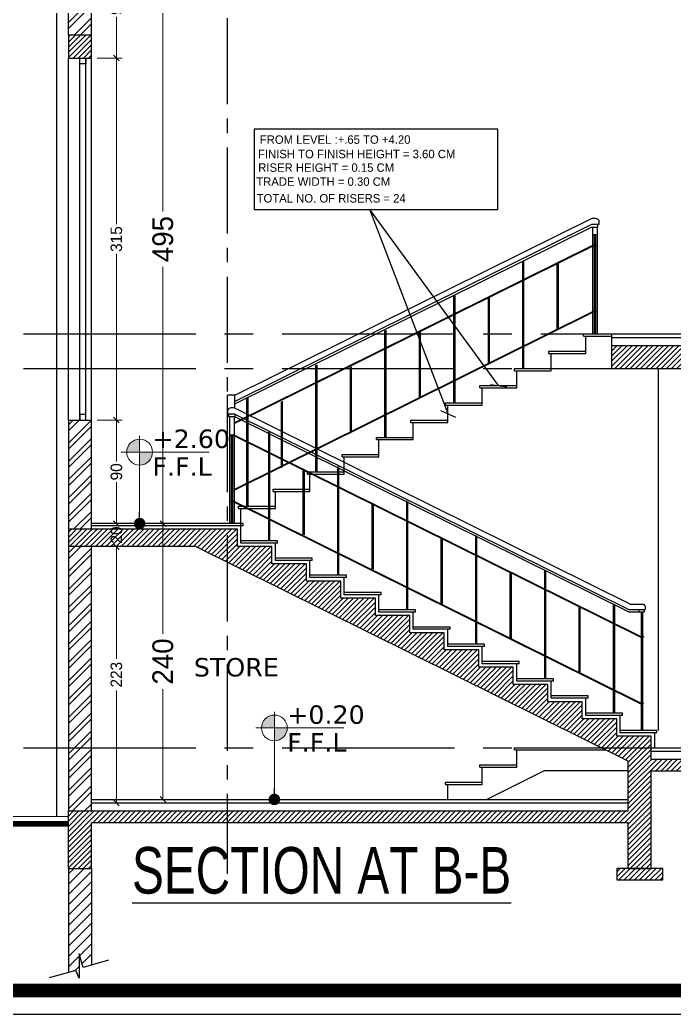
# Model space of a CAD drawing. Header units: centimetres. Extents: x 7997 to 116674, y 1017 to 13844.
# Drawn here: x 74581 to 75150, y 8084 to 8949 of the extents above; entities that cross this region are included whole.
import ezdxf
from ezdxf.enums import TextEntityAlignment as Align

# ---------------------------------------------------------------- set-up
doc = ezdxf.new("R2010")
doc.units = ezdxf.units.CM
doc.header["$LTSCALE"] = 200
doc.header["$PDMODE"] = 2
doc.linetypes.add('CENTER2', pattern=[1.125, 0.75, -0.125, 0.125, -0.125])
for name, color, linetype in [('AXIS', 9, 'CENTER2'), ('Border 100x200', 2, 'Continuous'), ('COL', 1, 'Continuous'), ('DIM', 11, 'Continuous'), ('STAIR', 9, 'Continuous'), ('STAIRS', 7, 'Continuous'), ('STEP', 7, 'Continuous'), ('WIN', 6, 'Continuous'), ('ZZ', 240, 'Continuous')]:
    doc.layers.add(name, color=color, linetype=linetype)
for name, color, linetype, lineweight in [('HA', 251, 'Continuous', 0), ('HAT', 8, 'Continuous', 9), ('Level 10', 7, 'Continuous', 0), ('TEXT', 6, 'Continuous', 18), ('WALL', 3, 'Continuous', 25)]:
    doc.layers.add(name, color=color, linetype=linetype, lineweight=lineweight)
doc.styles.add('sheet notes', font='verdana.ttf')
doc.styles.add('style8', font='swisscl.ttf', dxfattribs={"width": 0.8})
doc.styles.add('T2', font='')
doc.styles.add('T3', font='timesbd.ttf')
doc.styles.get('T2').set_extended_font_data('Elisia')
doc.dimstyles.new('NORMAL', dxfattribs={"dimtxt": 18, "dimasz": 5, "dimexe": 5, "dimexo": 5, "dimgap": 1, "dimtad": 0, "dimdec": 0, "dimdsep": 46, "dimtxsty": 'T2', "dimblk1": 'OBLIQUE', "dimblk2": 'OBLIQUE', "dimsah": 1, "dimcen": 0.09, "dimclrd": 4, "dimclre": 4, "dimclrt": 6, "dimadec": 0, "dimazin": 0, "dimtfac": 1, "dimtdec": 0, "dimtofl": 0, "dimtmove": 1, "dimatfit": 2, "dimldrblk": 'OPEN30', "dimfxl": 0, "dimtolj": 1, "dimtzin": 0, "dimlwd": 5, "dimlwe": 5, "dimarcsym": 0})
doc.dimstyles.new('NORMAL-1', dxfattribs={"dimtxt": 10, "dimasz": 5, "dimexe": 5, "dimexo": 5, "dimgap": 1, "dimtad": 0, "dimdec": 0, "dimdsep": 46, "dimtxsty": 'T2', "dimblk1": 'OBLIQUE', "dimblk2": 'OBLIQUE', "dimsah": 1, "dimcen": 0.09, "dimclrd": 4, "dimclre": 4, "dimclrt": 6, "dimadec": 0, "dimazin": 0, "dimtfac": 1, "dimtdec": 0, "dimtofl": 0, "dimtmove": 1, "dimatfit": 3, "dimldrblk": 'OPEN30', "dimfxl": 0, "dimtolj": 1, "dimtzin": 0, "dimlwd": 5, "dimlwe": 5, "dimarcsym": 0})
doc.dimstyles.new('S1', dxfattribs={"dimtxt": 20, "dimasz": 10, "dimexe": 0.18, "dimexo": 0.0625, "dimgap": 0.09, "dimtad": 0, "dimdec": 0, "dimdsep": 46, "dimtxsty": 'T3', "dimblk1": 'OBLIQUE', "dimblk2": 'OBLIQUE', "dimsah": 1, "dimcen": 0.09, "dimclrd": 4, "dimclre": 4, "dimadec": 0, "dimazin": 0, "dimtfac": 1, "dimtdec": 0, "dimtofl": 0, "dimtmove": 0, "dimatfit": 3, "dimldrblk": 'OBLIQUE', "dimfxl": 0, "dimtolj": 1, "dimtzin": 0, "dimarcsym": 0})

# ---------------------------------------------------------------- blocks, each defined once
blk = doc.blocks.new('_OBLIQUE')
at = {"color": 0, "linetype": 'ByBlock'}
blk.add_line((-0.5, -0.5), (0.5, 0.5), dxfattribs=at)
blk = doc.blocks.new('*D690')
at = {"layer": 'Defpoints', "color": 0, "transparency": 16777216}
for p in [(74642.98, 8490.89), (74664.7, 8490.89), (74642.98, 8267.89)]:
    blk.add_point(p, dxfattribs=at)
at = {"layer": 'WALL', "color": 4, "lineweight": 5, "transparency": 16777216}
for p, q in [((74647.98, 8490.89), (74669.7, 8490.89)), ((74664.7, 8490.89), (74664.7, 8393.25)), ((74664.7, 8267.89), (74664.7, 8365.53)), ((74647.98, 8267.89), (74669.7, 8267.89))]:
    blk.add_line(p, q, dxfattribs=at)
at = {"layer": 'WALL', "color": 4, "lineweight": 5, "transparency": 16777216, "xscale": 5, "yscale": 5, "zscale": 5}
for p, rotation in [((74664.7, 8490.89), 90), ((74664.7, 8267.89), 270)]:
    blk.add_blockref('_OBLIQUE', p, dxfattribs=dict(at, rotation=rotation))
at = {"layer": 'WALL', "color": 6, "transparency": 16777216, "insert": (74664.7, 8379.39), "char_height": 10, "attachment_point": 5, "rotation": 90, "style": 'T2'}
blk.add_mtext('\\A1;223', dxfattribs=at)
blk = doc.blocks.new('_Open30')
at = {"color": 0, "linetype": 'ByBlock', "lineweight": -2}
for p, q in [((-1, 0.27), (0, 0)), ((0, 0), (-1, -0.27)), ((0, 0), (-1, 0))]:
    blk.add_line(p, q, dxfattribs=at)
blk = doc.blocks.new('*D691')
at = {"layer": 'Defpoints', "color": 0, "transparency": 16777216}
for p in [(74642.98, 8510.89), (74664.7, 8510.89), (74642.98, 8490.89)]:
    blk.add_point(p, dxfattribs=at)
at = {"layer": 'WALL', "color": 4, "lineweight": 5, "transparency": 16777216}
for p, q in [((74664.7, 8510.89), (74664.7, 8515.89)), ((74647.98, 8510.89), (74669.7, 8510.89)), ((74647.98, 8490.89), (74669.7, 8490.89)), ((74664.7, 8490.89), (74664.7, 8485.89))]:
    blk.add_line(p, q, dxfattribs=at)
at = {"layer": 'WALL', "color": 4, "lineweight": 5, "transparency": 16777216, "xscale": 5, "yscale": 5, "zscale": 5}
for p, rotation in [((74664.7, 8510.89), 270), ((74664.7, 8490.89), 90)]:
    blk.add_blockref('_OBLIQUE', p, dxfattribs=dict(at, rotation=rotation))
at = {"layer": 'WALL', "color": 6, "transparency": 16777216, "insert": (74664.7, 8500.89), "char_height": 10, "attachment_point": 5, "rotation": 90, "style": 'T2'}
blk.add_mtext('\\A1;20', dxfattribs=at)
blk = doc.blocks.new('*D692')
at = {"layer": 'Defpoints', "color": 0, "transparency": 16777216}
for p in [(74642.98, 8600.89), (74664.7, 8600.89), (74642.98, 8510.89)]:
    blk.add_point(p, dxfattribs=at)
at = {"layer": 'WALL', "color": 4, "lineweight": 5, "transparency": 16777216}
for p, q in [((74647.98, 8600.89), (74669.7, 8600.89)), ((74664.7, 8600.89), (74664.7, 8564.98)), ((74664.7, 8510.89), (74664.7, 8546.79)), ((74647.98, 8510.89), (74669.7, 8510.89))]:
    blk.add_line(p, q, dxfattribs=at)
at = {"layer": 'WALL', "color": 4, "lineweight": 5, "transparency": 16777216, "xscale": 5, "yscale": 5, "zscale": 5}
for p, rotation in [((74664.7, 8600.89), 90), ((74664.7, 8510.89), 270)]:
    blk.add_blockref('_OBLIQUE', p, dxfattribs=dict(at, rotation=rotation))
at = {"layer": 'WALL', "color": 6, "transparency": 16777216, "insert": (74664.7, 8555.89), "char_height": 10, "attachment_point": 5, "rotation": 90, "style": 'T2'}
blk.add_mtext('\\A1;90', dxfattribs=at)
blk = doc.blocks.new('*D693')
at = {"layer": 'Defpoints', "color": 0, "transparency": 16777216}
for p in [(74642.98, 8915.89), (74664.7, 8915.89), (74642.98, 8600.89)]:
    blk.add_point(p, dxfattribs=at)
at = {"layer": 'WALL', "color": 4, "lineweight": 5, "transparency": 16777216}
for p, q in [((74647.98, 8915.89), (74669.7, 8915.89)), ((74664.7, 8915.89), (74664.7, 8771.29)), ((74664.7, 8600.89), (74664.7, 8745.48)), ((74647.98, 8600.89), (74669.7, 8600.89))]:
    blk.add_line(p, q, dxfattribs=at)
at = {"layer": 'WALL', "color": 4, "lineweight": 5, "transparency": 16777216, "xscale": 5, "yscale": 5, "zscale": 5}
for p, rotation in [((74664.7, 8915.89), 90), ((74664.7, 8600.89), 270)]:
    blk.add_blockref('_OBLIQUE', p, dxfattribs=dict(at, rotation=rotation))
at = {"layer": 'WALL', "color": 6, "transparency": 16777216, "insert": (74664.7, 8758.39), "char_height": 10, "attachment_point": 5, "rotation": 90, "style": 'T2'}
blk.add_mtext('\\A1;315', dxfattribs=at)
blk = doc.blocks.new('*D694')
at = {"layer": 'Defpoints', "color": 0, "transparency": 16777216}
for p in [(74642.98, 9005.89), (74664.7, 9005.89), (74642.98, 8915.89)]:
    blk.add_point(p, dxfattribs=at)
at = {"layer": 'WALL', "color": 4, "lineweight": 5, "transparency": 16777216}
for p, q in [((74647.98, 9005.89), (74669.7, 9005.89)), ((74664.7, 9005.89), (74664.7, 8969.98)), ((74664.7, 8915.89), (74664.7, 8951.79)), ((74647.98, 8915.89), (74669.7, 8915.89))]:
    blk.add_line(p, q, dxfattribs=at)
at = {"layer": 'WALL', "color": 4, "lineweight": 5, "transparency": 16777216, "xscale": 5, "yscale": 5, "zscale": 5}
for p, rotation in [((74664.7, 9005.89), 90), ((74664.7, 8915.89), 270)]:
    blk.add_blockref('_OBLIQUE', p, dxfattribs=dict(at, rotation=rotation))
at = {"layer": 'WALL', "color": 6, "transparency": 16777216, "insert": (74664.7, 8960.89), "char_height": 10, "attachment_point": 5, "rotation": 90, "style": 'T2'}
blk.add_mtext('\\A1;90', dxfattribs=at)
blk = doc.blocks.new('*D707')
at = {"layer": 'Defpoints', "color": 0, "transparency": 16777216}
for p in [(74705.13, 8510.89), (74705.13, 8510.89), (74705.13, 8270.89)]:
    blk.add_point(p, dxfattribs=at)
at = {"layer": 'DIM', "color": 4, "lineweight": 5, "transparency": 16777216}
for p, q in [((74705.13, 8510.89), (74705.13, 8415.03)), ((74705.13, 8270.89), (74705.13, 8366.75))]:
    blk.add_line(p, q, dxfattribs=at)
at = {"layer": 'DIM', "color": 4, "lineweight": 5, "transparency": 16777216, "xscale": 5, "yscale": 5, "zscale": 5}
for p, rotation in [((74705.13, 8510.89), 90), ((74705.13, 8270.89), 270)]:
    blk.add_blockref('_OBLIQUE', p, dxfattribs=dict(at, rotation=rotation))
at = {"layer": 'DIM', "color": 6, "transparency": 16777216, "insert": (74705.13, 8390.89), "char_height": 18, "attachment_point": 5, "rotation": 90, "style": 'T2'}
blk.add_mtext('\\A1;240', dxfattribs=at)
blk = doc.blocks.new('*D708')
at = {"layer": 'Defpoints', "color": 0, "transparency": 16777216}
for p in [(74705.13, 9005.89), (74705.13, 9005.89), (74705.13, 8510.89)]:
    blk.add_point(p, dxfattribs=at)
at = {"layer": 'DIM', "color": 4, "lineweight": 5, "transparency": 16777216}
for p, q in [((74705.13, 9005.89), (74705.13, 8782.53)), ((74705.13, 8510.89), (74705.13, 8734.25))]:
    blk.add_line(p, q, dxfattribs=at)
at = {"layer": 'DIM', "color": 4, "lineweight": 5, "transparency": 16777216, "xscale": 5, "yscale": 5, "zscale": 5}
for p, rotation in [((74705.13, 9005.89), 90), ((74705.13, 8510.89), 270)]:
    blk.add_blockref('_OBLIQUE', p, dxfattribs=dict(at, rotation=rotation))
at = {"layer": 'DIM', "color": 6, "transparency": 16777216, "insert": (74705.13, 8758.39), "char_height": 18, "attachment_point": 5, "rotation": 90, "style": 'T2'}
blk.add_mtext('\\A1;495', dxfattribs=at)
blk = doc.blocks.new('SDF')
at = {"layer": 'TEXT'}
h = blk.add_hatch(color=256, dxfattribs=at)
h.paths.add_polyline_path([(0, 0.05), (-11.25, 0.05, -0.414214), (0, 11.3)])
h.paths.add_polyline_path([(0, 0.05), (11.25, 0.05, -0.414214), (0, -11.2)])
for p, q in [((0, -14.21), (0, 14.21)), ((-16.06, 0.05), (60.5, 0.05))]:
    blk.add_line(p, q, dxfattribs=at)
blk.add_circle((0, 0.05), 11.25, dxfattribs=at)
blk = doc.blocks.new('DOT')
at = {"color": 0, "linetype": 'ByBlock'}
blk.add_line((-0.5, 0), (-1, 0), dxfattribs=at)
at = {"color": 0, "linetype": 'ByBlock', "const_width": 0.5}
blk.add_lwpolyline([(-0.25, 0, 1), (0.25, 0, 1)], format="xyb", close=True, dxfattribs=at)
blk = doc.blocks.new('08-TITLE SHEET-selattin', base_point=(45714.8, -203081.4))
at = {"color": 0}
blk.add_lwpolyline([(51244.8, -203081.4), (45714.8, -203081.4), (45714.8, -206921.4), (51244.8, -206921.4)], close=True, dxfattribs=at)
at = {"color": 0, "linetype": 'ByBlock', "const_width": 17}
blk.add_lwpolyline([(45744.3, -206891.9), (51215.3, -206891.9), (51215.3, -203110.8), (45744.3, -203110.8)], close=True, dxfattribs=at)
at = {"layer": 'HA', "ltscale": 1.2}
blk.add_lwpolyline([(45714.8, -203081.4), (51244.8, -203081.4), (51244.8, -206921.4), (45714.8, -206921.4)], close=True, dxfattribs=at)

msp = doc.modelspace()

# ---------------------------------------------------------------- hatches: boundary and pattern name
at = {"layer": 'Border 100x200', "ltscale": 150}
h = msp.add_hatch(dxfattribs=at)
h.set_pattern_fill('ANSI32', color=8, scale=30)
h.set_pattern_definition([(45, (74622.98, 8230.889), (-7.95495, 7.95495), []), (45, (74628.283, 8230.889), (-7.95495, 7.95495), [])])
h.paths.add_polyline_path([(74642.9799, 9130.8886), (74622.9799, 9130.8886), (74622.9799, 9025.8886), (74642.9799, 9025.8886)])
h.paths.add_polyline_path([(74642.9799, 8975.8886), (74622.9799, 8975.8886), (74622.9799, 8935.8886), (74642.9799, 8935.8886)])
h.paths.add_polyline_path([(74642.9799, 8600.8886), (74622.9799, 8600.8886), (74622.9799, 8505.8886), (74642.9799, 8505.8886)])
h.paths.add_polyline_path([(74642.9799, 8490.8886), (74622.9799, 8490.8886), (74622.9799, 8260.8886), (74642.9799, 8260.8886)])
at = {"layer": 'DIM'}
h = msp.add_hatch(dxfattribs=at)
h.set_pattern_fill('ANSI31', color=8)
h.set_pattern_definition([(45, (8556.7698, 14.0096), (-2.24506403, 2.24506403), [])])
h.paths.add_polyline_path([(74642.9799, 8935.8886), (74622.9799, 8935.8886), (74622.9799, 8915.8886), (74642.9799, 8915.8886)])
h = msp.add_hatch(dxfattribs=at)
h.set_pattern_fill('ANSI31', color=8)
h.set_pattern_definition([(45, (18117.8872, 6844.683), (-2.24506403, 2.24506403), [])])
h.paths.add_polyline_path([(75682.9799, 8665.8886), (75095.7433, 8665.8886), (75095.7433, 8645.8886), (75682.9799, 8645.8886)])
h.paths.add_polyline_path([(75652.8631, 8650.2934), (75652.8631, 8671.4839), (75637.8631, 8671.4839), (75637.8631, 8650.2934)])
h = msp.add_hatch(dxfattribs=at)
h.set_pattern_fill('ANSI31', color=8)
h.set_pattern_definition([(45, (559.8507, 14.0096), (-2.24506403, 2.24506403), [])])
h.paths.add_polyline_path([(75129.9799, 8295.8886), (75662.9799, 8295.8886), (75662.9799, 8255.8886), (75682.9799, 8255.8886), (75682.9799, 8305.8886), (75129.9799, 8305.8886), (75129.9799, 8325.8886), (75099.9799, 8325.8886), (75099.9799, 8340.8886), (75069.9799, 8340.8886), (75069.9799, 8355.8886), (75039.9799, 8355.8886), (75039.9799, 8370.8886), (75009.9799, 8370.8886), (75009.9799, 8385.8886), (74979.9799, 8385.8886), (74979.9799, 8400.8886), (74949.9799, 8400.8886), (74949.9799, 8415.8886), (74919.9799, 8415.8886), (74919.9799, 8430.8886), (74889.9799, 8430.8886), (74889.9799, 8445.8886), (74859.9799, 8445.8886), (74859.9799, 8460.8886), (74829.9799, 8460.8886), (74829.9799, 8475.8886), (74799.9799, 8475.8886), (74799.9799, 8490.8886), (74769.9799, 8490.8886), (74769.9799, 8505.8886), (74622.9799, 8505.8886), (74622.9799, 8490.8886), (74733.389, 8490.8886), (75109.9799, 8304.2501), (75109.9799, 8260.8886), (74622.9799, 8260.8886), (74622.9799, 8210.8886), (74642.9799, 8210.8886), (74642.9799, 8250.8886), (75109.9799, 8250.8886), (75109.9799, 8210.8886), (75129.9799, 8210.8886)])
h.paths.add_polyline_path([(75139.9799, 8200.8886), (75139.9799, 8210.8886), (75099.9799, 8210.8886), (75099.9799, 8200.8886)])
h.paths.add_polyline_path([(74672.2032, 8490.2934), (74672.2032, 8511.4839), (74657.2032, 8511.4839), (74657.2032, 8490.2934)], flags=9)
h = msp.add_hatch(dxfattribs=at)
h.set_pattern_fill('ANSI31', color=8, scale=2)
h.set_pattern_definition([(45, (18122.8374, 6844.683), (-4.49012806, 4.49012806), [])])
h.paths.add_polyline_path([(74622.9799, 8120.2785), (74629.3977, 8122.0046), (74632.3491, 8115.282), (74632.3491, 8136.5408), (74635.8732, 8124.5415), (74642.9799, 8127.4387), (74642.9799, 8210.8886), (74622.9799, 8210.8886)])

# ---------------------------------------------------------------- linework, layer by layer
at = {"linetype": 'Continuous'}
msp.add_lwpolyline([(73578.9978, 8084.0841), (77449.9978, 8084.0841), (77449.9978, 10772.0841), (73578.9978, 10772.0841)], close=True, dxfattribs=at)
at = {"layer": 'AXIS', "ltscale": 0.5}
msp.add_line((74760.9763, 9288.1788), (74760.9763, 8206.2413), dxfattribs=at)
at = {"layer": 'AXIS'}
for p, q in [((74358.7862, 8675.8886), (76197.8646, 8675.8886)), ((74358.7862, 8645.8886), (76197.8646, 8645.8886)), ((74358.7862, 8315.8886), (76197.8646, 8315.8886))]:
    msp.add_line(p, q, dxfattribs=at)
at = {"layer": 'COL'}
for p, q in [((75095.7433, 8665.8886), (75682.9799, 8665.8886)), ((75095.7433, 8645.8886), (75095.7433, 8665.8886)), ((75095.7433, 8645.8886), (75682.9799, 8645.8886)), ((74769.9799, 8505.8886), (74622.9799, 8505.8886)), ((74622.9799, 8505.8886), (74622.9799, 8490.8886)), ((74769.9799, 8490.8886), (74769.9799, 8505.8886)), ((74733.389, 8490.8886), (74622.9799, 8490.8886)), ((75109.9799, 8304.2501), (74733.389, 8490.8886)), ((74799.9799, 8490.8886), (74769.9799, 8490.8886)), ((74799.9799, 8475.8886), (74799.9799, 8490.8886)), ((74829.9799, 8475.8886), (74799.9799, 8475.8886)), ((74829.9799, 8460.8886), (74829.9799, 8475.8886)), ((74859.9799, 8460.8886), (74829.9799, 8460.8886)), ((74859.9799, 8445.8886), (74859.9799, 8460.8886)), ((74889.9799, 8445.8886), (74859.9799, 8445.8886)), ((74889.9799, 8430.8886), (74889.9799, 8445.8886)), ((74919.9799, 8430.8886), (74889.9799, 8430.8886)), ((74919.9799, 8415.8886), (74919.9799, 8430.8886)), ((74949.9799, 8415.8886), (74919.9799, 8415.8886)), ((74949.9799, 8400.8886), (74949.9799, 8415.8886)), ((74979.9799, 8400.8886), (74949.9799, 8400.8886)), ((74979.9799, 8385.8886), (74979.9799, 8400.8886)), ((75009.9799, 8385.8886), (74979.9799, 8385.8886)), ((75009.9799, 8370.8886), (75009.9799, 8385.8886)), ((75039.9799, 8370.8886), (75009.9799, 8370.8886)), ((75039.9799, 8355.8886), (75039.9799, 8370.8886)), ((75069.9799, 8355.8886), (75039.9799, 8355.8886)), ((75069.9799, 8340.8886), (75069.9799, 8355.8886)), ((75099.9799, 8340.8886), (75069.9799, 8340.8886)), ((75099.9799, 8325.8886), (75099.9799, 8340.8886)), ((75129.9799, 8325.8886), (75099.9799, 8325.8886)), ((75129.9799, 8305.8886), (75129.9799, 8325.8886)), ((75129.9799, 8305.8886), (75682.9799, 8305.8886)), ((75109.9799, 8260.8886), (75109.9799, 8304.2501)), ((75129.9799, 8295.8886), (75662.9799, 8295.8886)), ((75129.9799, 8210.8886), (75129.9799, 8295.8886)), ((74622.9799, 8260.8886), (75109.9799, 8260.8886)), ((74622.9799, 8210.8886), (74622.9799, 8260.8886)), ((74642.9799, 8250.8886), (75109.9799, 8250.8886)), ((74642.9799, 8210.8886), (74642.9799, 8250.8886)), ((75109.9799, 8210.8886), (75109.9799, 8250.8886)), ((74622.9799, 8210.8886), (74642.9799, 8210.8886)), ((75109.9799, 8210.8886), (75129.9799, 8210.8886))]:
    msp.add_line(p, q, dxfattribs=at)
for points in [[(74642.9799, 8935.8886), (74622.9799, 8935.8886), (74622.9799, 8915.8886), (74642.9799, 8915.8886)], [(75099.9799, 8200.8886), (75139.9799, 8200.8886), (75139.9799, 8210.8886), (75099.9799, 8210.8886)]]:
    msp.add_lwpolyline(points, close=True, dxfattribs=at)
at = {"layer": 'DIM', "ltscale": 2500}
msp.add_lwpolyline([(74996.4456, 8854.0407), (74784.4526, 8854.0407), (74784.4526, 8784.0162), (74996.4456, 8784.0162)], close=True, dxfattribs=at)
at = {"layer": 'Level 10'}
msp.add_line((74358.7862, 8255.8886), (74622.9799, 8255.8886), dxfattribs=at)
at = {"layer": 'Level 10', "const_width": 5}
msp.add_lwpolyline([(74622.9799, 8249.659), (74358.7862, 8249.659)], dxfattribs=at)
at = {"layer": 'STAIRS', "color": 8}
for p, q in [((75078.8887, 8768.7834), (75078.8887, 8675.9052)), ((75082.8887, 8768.7834), (75082.8887, 8675.9052)), ((74763.0711, 8603.7834), (74763.0711, 8510.9052)), ((74767.0711, 8603.7834), (74767.0711, 8510.9052))]:
    msp.add_line(p, q, dxfattribs=at)
at = {"layer": 'STEP'}
for p, q in [((75070.9799, 8673.8886), (75070.9799, 8675.8886)), ((75070.9799, 8675.8886), (75102.9799, 8675.8886)), ((75070.9799, 8673.8886), (75095.7433, 8673.8886)), ((75072.9799, 8658.8886), (75072.9799, 8673.8886)), ((75095.7433, 8675.8886), (75402.9799, 8675.8886)), ((75095.7433, 8665.8886), (75095.7433, 8675.8886)), ((75095.7433, 8672.8886), (75402.9799, 8672.8886)), ((75040.9799, 8658.8886), (75040.9799, 8660.8886)), ((75040.9799, 8660.8886), (75072.9799, 8660.8886)), ((75040.9799, 8658.8886), (75072.9799, 8658.8886)), ((75042.9799, 8643.8886), (75042.9799, 8658.8886)), ((75010.9799, 8643.8886), (75010.9799, 8645.8886)), ((75010.9799, 8645.8886), (75042.9799, 8645.8886)), ((75010.9799, 8643.8886), (75042.9799, 8643.8886)), ((75012.9799, 8628.8886), (75012.9799, 8643.8886)), ((74980.9799, 8628.8886), (74980.9799, 8630.8886)), ((74980.9799, 8630.8886), (75012.9799, 8630.8886)), ((74980.9799, 8628.8886), (75012.9799, 8628.8886)), ((74982.9799, 8613.8886), (74982.9799, 8628.8886)), ((74950.9799, 8613.8886), (74950.9799, 8615.8886)), ((74950.9799, 8615.8886), (74982.9799, 8615.8886)), ((74950.9799, 8613.8886), (74982.9799, 8613.8886)), ((74952.9799, 8598.8886), (74952.9799, 8613.8886)), ((74920.9799, 8598.8886), (74920.9799, 8600.8886)), ((74920.9799, 8600.8886), (74952.9799, 8600.8886)), ((74920.9799, 8598.8886), (74952.9799, 8598.8886)), ((74922.9799, 8583.8886), (74922.9799, 8598.8886)), ((74890.9799, 8583.8886), (74890.9799, 8585.8886)), ((74890.9799, 8585.8886), (74922.9799, 8585.8886)), ((74890.9799, 8583.8886), (74922.9799, 8583.8886)), ((74892.9799, 8568.8886), (74892.9799, 8583.8886)), ((74860.9799, 8568.8886), (74860.9799, 8570.8886)), ((74860.9799, 8570.8886), (74892.9799, 8570.8886)), ((74860.9799, 8568.8886), (74892.9799, 8568.8886)), ((74862.9799, 8553.8886), (74862.9799, 8568.8886)), ((74830.9799, 8553.8886), (74830.9799, 8555.8886)), ((74830.9799, 8555.8886), (74862.9799, 8555.8886)), ((74830.9799, 8553.8886), (74862.9799, 8553.8886)), ((74832.9799, 8538.8886), (74832.9799, 8553.8886)), ((74800.9799, 8538.8886), (74800.9799, 8540.8886)), ((74800.9799, 8540.8886), (74832.9799, 8540.8886)), ((74800.9799, 8538.8886), (74832.9799, 8538.8886)), ((74802.9799, 8523.8886), (74802.9799, 8538.8886)), ((74770.9799, 8523.8886), (74770.9799, 8525.8886)), ((74770.9799, 8525.8886), (74802.9799, 8525.8886)), ((74770.9799, 8523.8886), (74802.9799, 8523.8886)), ((74772.9799, 8508.8886), (74772.9799, 8523.8886)), ((74774.9799, 8510.8886), (74642.9799, 8510.8886)), ((74774.9799, 8508.8886), (74642.9799, 8508.8886)), ((74772.9799, 8493.8886), (74772.9799, 8508.8886)), ((74774.9799, 8508.8886), (74774.9799, 8510.8886)), ((74804.9799, 8495.8886), (74772.9799, 8495.8886)), ((74804.9799, 8493.8886), (74804.9799, 8495.8886)), ((74804.9799, 8493.8886), (74772.9799, 8493.8886)), ((74802.9799, 8478.8886), (74802.9799, 8493.8886)), ((74834.9799, 8480.8886), (74802.9799, 8480.8886)), ((74834.9799, 8478.8886), (74802.9799, 8478.8886)), ((74832.9799, 8463.8886), (74832.9799, 8478.8886)), ((74834.9799, 8478.8886), (74834.9799, 8480.8886)), ((74864.9799, 8465.8886), (74832.9799, 8465.8886)), ((74864.9799, 8463.8886), (74832.9799, 8463.8886)), ((74862.9799, 8448.8886), (74862.9799, 8463.8886)), ((74864.9799, 8463.8886), (74864.9799, 8465.8886)), ((74894.9799, 8450.8886), (74862.9799, 8450.8886)), ((74894.9799, 8448.8886), (74862.9799, 8448.8886)), ((74892.9799, 8433.8886), (74892.9799, 8448.8886)), ((74894.9799, 8448.8886), (74894.9799, 8450.8886)), ((74924.9799, 8435.8886), (74892.9799, 8435.8886)), ((74924.9799, 8433.8886), (74924.9799, 8435.8886)), ((74924.9799, 8433.8886), (74892.9799, 8433.8886)), ((74922.9799, 8418.8886), (74922.9799, 8433.8886)), ((74954.9799, 8420.8886), (74922.9799, 8420.8886)), ((74954.9799, 8418.8886), (74922.9799, 8418.8886)), ((74952.9799, 8403.8886), (74952.9799, 8418.8886)), ((74954.9799, 8418.8886), (74954.9799, 8420.8886)), ((74984.9799, 8405.8886), (74952.9799, 8405.8886)), ((74984.9799, 8403.8886), (74952.9799, 8403.8886)), ((74982.9799, 8388.8886), (74982.9799, 8403.8886)), ((74984.9799, 8403.8886), (74984.9799, 8405.8886)), ((75014.9799, 8390.8886), (74982.9799, 8390.8886)), ((75014.9799, 8388.8886), (75014.9799, 8390.8886)), ((75014.9799, 8388.8886), (74982.9799, 8388.8886)), ((75012.9799, 8373.8886), (75012.9799, 8388.8886)), ((75044.9799, 8375.8886), (75012.9799, 8375.8886)), ((75044.9799, 8373.8886), (75012.9799, 8373.8886)), ((75042.9799, 8358.8886), (75042.9799, 8373.8886)), ((75044.9799, 8373.8886), (75044.9799, 8375.8886)), ((75074.9799, 8360.8886), (75042.9799, 8360.8886)), ((75074.9799, 8358.8886), (75042.9799, 8358.8886)), ((75072.9799, 8343.8886), (75072.9799, 8358.8886)), ((75074.9799, 8358.8886), (75074.9799, 8360.8886)), ((75104.9799, 8345.8886), (75072.9799, 8345.8886)), ((75104.9799, 8343.8886), (75072.9799, 8343.8886)), ((75102.9799, 8328.8886), (75102.9799, 8343.8886)), ((75104.9799, 8343.8886), (75104.9799, 8345.8886)), ((75134.9799, 8330.8886), (75102.9799, 8330.8886)), ((75134.9799, 8328.8886), (75134.9799, 8330.8886)), ((75134.9799, 8328.8886), (75102.9799, 8328.8886)), ((75132.9799, 8315.8886), (75132.9799, 8328.8886)), ((75010.9799, 8313.8886), (75010.9799, 8315.8886)), ((75010.9799, 8315.8886), (75086.4962, 8315.8886)), ((75010.9799, 8313.8886), (75090.5317, 8313.8886)), ((75012.9799, 8298.8886), (75012.9799, 8313.8886)), ((75129.9799, 8315.8886), (75662.9799, 8315.8886)), ((75129.9799, 8312.8886), (75662.9799, 8312.8886)), ((74980.9799, 8298.8886), (74980.9799, 8300.8886)), ((74980.9799, 8300.8886), (75012.9799, 8300.8886)), ((74980.9799, 8298.8886), (75012.9799, 8298.8886)), ((74982.9799, 8283.8886), (74982.9799, 8298.8886)), ((74986.5209, 8270.8886), (75036.5209, 8295.8886)), ((75109.9799, 8295.8886), (75036.5209, 8295.8886)), ((74950.9799, 8283.8886), (74950.9799, 8285.8886)), ((74950.9799, 8285.8886), (74982.9799, 8285.8886)), ((74950.9799, 8283.8886), (74982.9799, 8283.8886)), ((74952.9799, 8270.8886), (74952.9799, 8283.8886)), ((74642.9799, 8270.8886), (75109.9799, 8270.8886)), ((74642.9799, 8267.8886), (75109.9799, 8267.8886))]:
    msp.add_line(p, q, dxfattribs=at)
at = {"layer": 'WALL'}
for p, q in [((74622.9799, 8935.8886), (74622.9799, 8975.8886)), ((74642.9799, 8915.8886), (74642.9799, 8975.8886)), ((74622.9799, 8600.8886), (74642.9799, 8600.8886)), ((74642.9799, 8505.8886), (74642.9799, 8600.8886)), ((74642.9799, 8260.8886), (74642.9799, 8490.8886)), ((74622.9799, 8210.8886), (74622.9799, 8120.2785)), ((74642.9799, 8210.8886), (74642.9799, 8126.6287))]:
    msp.add_line(p, q, dxfattribs=at)
at = {"layer": 'WALL', "color": 8}
for p, q in [((74767.6374, 8622.51), (75078.6226, 8776.6356)), ((75078.6226, 8776.6356), (75081.4955, 8776.6356)), ((75080.3887, 8761.7341), (75080.3887, 8675.9052)), ((75081.3887, 8761.7341), (75081.3887, 8675.9052)), ((74767.0711, 8598.4214), (75079.256, 8753.1464)), ((75082.1228, 8753.1464), (75079.256, 8753.1464)), ((75017.9799, 8738.6122), (75017.9799, 8645.8886)), ((75018.9799, 8739.1122), (75018.9799, 8645.8886)), ((75048.9799, 8737.3417), (75048.9799, 8680.0197)), ((75047.9799, 8736.8417), (75047.9799, 8679.5197)), ((74957.9799, 8708.6122), (74957.9799, 8615.8886)), ((74958.9799, 8709.1122), (74958.9799, 8615.8886)), ((74987.9799, 8706.8417), (74987.9799, 8649.5197)), ((74988.9799, 8707.3417), (74988.9799, 8650.0197)), ((74767.0711, 8540.5653), (75079.1872, 8695.2562)), ((75082.1228, 8695.2562), (75079.1872, 8695.2562)), ((74897.9799, 8678.6122), (74897.9799, 8585.8886)), ((74898.9799, 8679.1122), (74898.9799, 8585.8886)), ((74927.9799, 8676.8417), (74927.9799, 8619.5197)), ((74928.9799, 8677.3417), (74928.9799, 8620.0197)), ((74837.9799, 8648.6122), (74837.9799, 8555.8886)), ((74838.9799, 8649.1122), (74838.9799, 8555.8886)), ((74867.9799, 8646.8417), (74867.9799, 8589.5197)), ((74868.9799, 8647.3417), (74868.9799, 8590.0197)), ((74761.4643, 8607.3275), (74761.4643, 8622.51)), ((74767.6374, 8622.51), (74761.4643, 8622.51)), ((74767.6374, 8611.3525), (74767.6374, 8622.51)), ((74777.9799, 8620.1122), (74777.9799, 8525.8886)), ((74778.9799, 8620.6122), (74778.9799, 8525.8886)), ((74807.9799, 8616.8417), (74807.9799, 8559.5197)), ((74808.9799, 8617.3417), (74808.9799, 8560.0197)), ((74767.0711, 8611.6356), (74764.4643, 8611.6356)), ((75111.6528, 8440.8448), (74767.0711, 8611.6356)), ((75110.0546, 8434.0748), (74767.6374, 8603.7834)), ((74796.9799, 8590.6122), (74796.9799, 8495.8886)), ((74797.9799, 8590.1122), (74797.9799, 8495.8886)), ((74764.5711, 8587.6123), (74764.5711, 8510.9052)), ((74765.5711, 8587.6123), (74765.5711, 8510.9052)), ((75120.6596, 8412.5359), (74766.4387, 8588.1464)), ((75120.5315, 8412.0659), (74766.4387, 8587.6123)), ((74826.9799, 8558.8417), (74826.9799, 8501.5197)), ((74827.9799, 8558.3417), (74827.9799, 8501.0197)), ((74856.9799, 8560.6122), (74856.9799, 8465.8886)), ((74857.9799, 8560.1122), (74857.9799, 8465.8886)), ((74856.9799, 8543.8417), (74856.9799, 8486.5197)), ((74857.9799, 8543.3417), (74857.9799, 8486.0197)), ((75120.4274, 8354.7959), (74766.4387, 8530.2903)), ((75121.2669, 8353.8421), (74766.4387, 8529.7562)), ((74916.9799, 8530.6122), (74916.9799, 8435.8886)), ((74917.9799, 8530.1122), (74917.9799, 8435.8886)), ((74886.9799, 8528.8417), (74886.9799, 8471.5197)), ((74887.9799, 8528.3417), (74887.9799, 8471.0197)), ((74946.9799, 8498.8417), (74946.9799, 8441.5197)), ((74947.9799, 8498.3417), (74947.9799, 8441.0197)), ((74976.9799, 8500.6122), (74976.9799, 8405.8886)), ((74977.9799, 8500.1122), (74977.9799, 8405.8886)), ((75006.9799, 8468.8417), (75006.9799, 8411.5197)), ((75036.9799, 8470.6122), (75036.9799, 8375.8886)), ((75037.9799, 8470.1122), (75037.9799, 8375.8886)), ((75007.9799, 8468.3417), (75007.9799, 8411.0197)), ((75066.9799, 8438.8417), (75066.9799, 8381.5197)), ((75067.9799, 8438.3417), (75067.9799, 8381.0197)), ((75096.9799, 8440.6122), (75096.9799, 8345.8886)), ((75097.9799, 8440.1122), (75097.9799, 8345.8886)), ((75111.6528, 8440.8448), (75122.8818, 8440.8448)), ((75110.0546, 8434.0748), (75123.9028, 8434.0748)), ((75121.2669, 8434.0748), (75121.2669, 8330.8886)), ((75122.2669, 8434.0748), (75122.2669, 8330.8886))]:
    msp.add_line(p, q, dxfattribs=at)
at = {"layer": 'WALL', "ltscale": 150}
msp.add_line((74622.9799, 8600.8886), (74622.9799, 8260.8886), dxfattribs=at)
at = {"layer": 'WALL', "color": 8}
for points in [[(75081.4955, 8776.6356, -0.41421356), (75084.4955, 8773.6356), (75084.4955, 8771.0195)], [(74764.4643, 8611.6356, 0.41421356), (74761.4643, 8608.6356), (74761.4643, 8606.0195)], [(75122.8818, 8440.8448, -0.30294767), (75124.7297, 8438.0748), (75124.7297, 8436.0748)]]:
    msp.add_lwpolyline(points, format="xyb", dxfattribs=at)
for points in [[(75084.4955, 8771.0195), (75078.0559, 8771.0195), (74767.6374, 8617.177)], [(74767.6374, 8614.9409), (75078.0559, 8768.7834), (75083.455, 8768.7834), (75083.455, 8771.0195)], [(74767.0711, 8597.8873), (75079.3242, 8752.6464), (75082.1228, 8752.6464), (75082.1228, 8753.1464)], [(74767.0711, 8540.0312), (75079.256, 8694.7562), (75082.1228, 8694.7562), (75082.1228, 8695.2562)], [(74767.6374, 8606.0195), (74761.4643, 8606.0195)], [(74767.6374, 8606.0195), (74767.6374, 8603.7834), (74762.5049, 8603.7834), (74762.5049, 8606.0195)], [(74767.6374, 8606.0195), (75110.5267, 8436.0748), (75124.7297, 8436.0748)], [(75119.5805, 8434.0748), (75119.5805, 8436.0748)], [(75123.9028, 8436.0748), (75123.9028, 8434.0748)]]:
    msp.add_lwpolyline(points, dxfattribs=at)
for points in [[(75082.1228, 8762.2341), (75079.5211, 8762.2341), (75079.5211, 8761.7341), (75082.1228, 8761.7341)], [(74763.8371, 8588.1464), (74766.4387, 8588.1464), (74766.4387, 8587.6123), (74763.8371, 8587.6123)], [(74763.8371, 8530.2562), (74766.4387, 8530.2562), (74766.4387, 8529.7562), (74763.8371, 8529.7562)], [(75120.5315, 8412.5359), (75123.1331, 8412.5359), (75123.1331, 8412.0359), (75120.5315, 8412.0359)], [(75120.4274, 8354.7959), (75123.029, 8354.7959), (75123.029, 8354.2959), (75120.4274, 8354.2959)]]:
    msp.add_lwpolyline(points, close=True, dxfattribs=at)
at = {"layer": 'WIN', "ltscale": 150}
msp.add_line((74612.9799, 8255.8886), (74612.9799, 9140.8886), dxfattribs=at)
at = {"layer": 'WIN'}
for p, q in [((74622.9799, 8600.8886), (74622.9799, 8915.8886)), ((74632.9799, 8600.8886), (74632.9799, 8915.8886)), ((74637.9799, 8600.8886), (74637.9799, 8915.8886)), ((74637.9799, 8605.8886), (74637.9799, 8910.8886)), ((74642.9799, 8600.8886), (74642.9799, 8915.8886)), ((75135.9799, 8645.8886), (75135.9799, 8330.8886))]:
    msp.add_line(p, q, dxfattribs=at)
for points in [[(74632.9799, 8915.8886), (74637.9799, 8915.8886), (74637.9799, 8910.8886), (74632.9799, 8910.8886)], [(74632.9799, 8600.8886), (74637.9799, 8600.8886), (74637.9799, 8605.8886), (74632.9799, 8605.8886)]]:
    msp.add_lwpolyline(points, close=True, dxfattribs=at)
msp.add_lwpolyline([(74657.8736, 8131.0029), (74635.8732, 8124.5415), (74632.3491, 8136.5408), (74632.3491, 8115.282), (74629.3977, 8122.0046), (74606.289, 8115.7894)], dxfattribs=at)

# ---------------------------------------------------------------- block references
at = {"layer": 'DIM', "color": 0, "linetype": 'Continuous', "xscale": 0.7000000000000026, "yscale": 0.7000000000000026, "zscale": 0.7000000000000026}
msp.add_blockref('08-TITLE SHEET-selattin', (73578.9978, 10772.0841), dxfattribs=at)
at = {"layer": 'DIM'}
for p in [(74684.917, 8573.0188), (74802.1165, 8333.0188)]:
    msp.add_blockref('SDF', p, dxfattribs=at)

# ---------------------------------------------------------------- texts
at = {"layer": 'HAT', "style": 'T2'}
for s, p in [('FROM LEVEL :+.65 TO +4.20', (74789.4406, 8841.3056)), ('FINISH TO FINISH HEIGHT = 3.60 CM', (74787.827, 8828.7378)), ('RISER HEIGHT = 0.15 CM', (74788.0619, 8816.9447)), ('TRADE WIDTH = 0.30 CM', (74786.3516, 8804.7401)), ('TOTAL NO. OF RISERS = 24', (74786.6673, 8790.2157))]:
    msp.add_text(s, height=7.35, dxfattribs=at).set_placement(p)
at = {"layer": 'TEXT', "style": 'sheet notes'}
for s, p in [('+2.60', (74696.0799, 8576.6537)), ('F.F.L', (74696.0799, 8552.5463)), ('STORE', (74732.0894, 8377.84)), ('+0.20', (74813.2793, 8336.6537)), ('F.F.L', (74813.2793, 8312.5463))]:
    msp.add_text(s, height=16.03652, dxfattribs=at).set_placement(p)
at = {"layer": 'ZZ', "color": 7, "style": 'style8'}
msp.add_text('%%USECTION AT B-B', height=40.5, dxfattribs=at).set_placement((74843.2067, 8209.1989), align=Align.MIDDLE_CENTER)

# ---------------------------------------------------------------- dimensions: what is measured, and where the dimension line sits
at = {"layer": 'DIM'}
for base, p1, p2, picture, middle in [((74705.1288, 9005.8886), (74705.1288, 8510.8886), (74705.1288, 9005.8886), '*D708', (74705.1288, 8758.3886)), ((74705.1288, 8510.8886), (74705.1288, 8270.8886), (74705.1288, 8510.8886), '*D707', (74705.1288, 8390.8886))]:
    dim = msp.add_linear_dim(base=base, p1=p1, p2=p2, angle=90, dimstyle='NORMAL', dxfattribs=at)
    dim.commit()
    dim.dimension.update_dxf_attribs({"geometry": picture, "text_midpoint": middle})
at = {"layer": 'WALL'}
for base, p1, p2, picture, middle in [((74664.7032, 9005.8886), (74642.9799, 8915.8886), (74642.9799, 9005.8886), '*D694', (74664.7032, 8960.8886)), ((74664.7032, 8915.8886), (74642.9799, 8600.8886), (74642.9799, 8915.8886), '*D693', (74664.7032, 8758.3886)), ((74664.7032, 8600.8886), (74642.9799, 8510.8886), (74642.9799, 8600.8886), '*D692', (74664.7032, 8555.8886)), ((74664.7032, 8510.8886), (74642.9799, 8490.8886), (74642.9799, 8510.8886), '*D691', (74664.7032, 8500.8886)), ((74664.7032, 8490.8886), (74642.9799, 8267.8886), (74642.9799, 8490.8886), '*D690', (74664.7032, 8379.3886))]:
    dim = msp.add_linear_dim(base=base, p1=p1, p2=p2, angle=90, dimstyle='NORMAL-1', dxfattribs=at)
    dim.commit()
    dim.dimension.update_dxf_attribs({"geometry": picture, "text_midpoint": middle})

# ---------------------------------------------------------------- leaders
at = {"layer": 'DIM'}
for points in [[(74684.917, 8510.8886), (74684.917, 8573.0188)], [(74802.1165, 8270.8886), (74802.1165, 8333.0188)]]:
    msp.add_leader(points, dimstyle='NORMAL', override={"dimasz": 10, "dimgap": 1, "dimtad": 0, "dimldrblk": 'Dot'}, dxfattribs=at)
at = {"layer": 'STAIR'}
msp.add_leader([(74953.2235, 8606.4), (74885.2324, 8784.0162)], dimstyle='S1', dxfattribs=at)
msp.add_leader([(74997.2235, 8630.9), (74885.2324, 8784.0162)], dimstyle='S1', override={"dimasz": 10}, dxfattribs=at)

doc.saveas('drawing.dxf')
